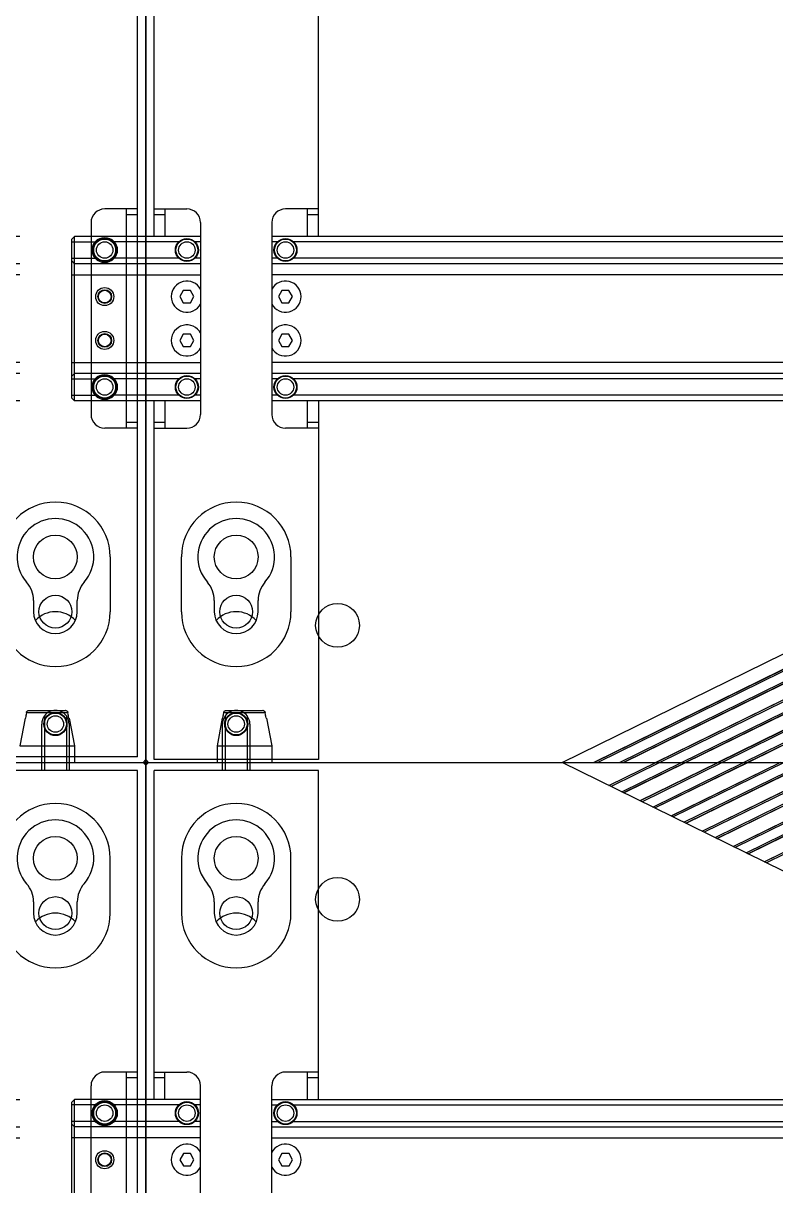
# Model space of a CAD drawing. Header units: millimetres. Extents: x 710 to 26878, y 589 to 5187.
# Drawn here: x 16582.6 to 16719.9, y 3522.8 to 3735 of the extents above; entities that cross this region are included whole.
import ezdxf

# ---------------------------------------------------------------- set-up
doc = ezdxf.new("R2010")
doc.units = ezdxf.units.MM
doc.layers.add('02___PRT_ALL_AXES', color=7, linetype='Continuous')

# ---------------------------------------------------------------- blocks, each defined once
blk = doc.blocks.new('6RYFH')
at = {"color": 7, "linetype": 'Continuous'}
for p, q in [((11450.77, 2231.65), (11450.71, 2231.32)), ((11450.77, 2231.65), (11450.74, 2231.49)), ((11450.83, 2231.98), (11450.77, 2231.65)), ((11450.83, 2231.98), (11458.41, 2231.98)), ((11451.34, 2232.39), (11457.91, 2232.39)), ((11458.47, 2231.65), (11458.41, 2231.98)), ((11458.53, 2231.32), (11458.47, 2231.65)), ((11458.5, 2231.49), (11458.47, 2231.65)), ((12014.77, 2231.65), (12014.71, 2231.32)), ((12014.77, 2231.65), (12014.74, 2231.49)), ((12014.83, 2231.98), (12014.77, 2231.65)), ((12014.83, 2231.98), (12022.41, 2231.98)), ((12015.34, 2232.39), (12021.91, 2232.39)), ((12022.47, 2231.65), (12022.41, 2231.98)), ((12022.53, 2231.32), (12022.47, 2231.65)), ((12022.5, 2231.49), (12022.47, 2231.65)), ((11450.59, 2230.99), (11449.65, 2225.89)), ((11450.65, 2230.99), (11450.59, 2230.99)), ((11450.71, 2231.32), (11450.65, 2230.99)), ((11450.74, 2231.49), (11450.71, 2231.32)), ((11458.53, 2231.32), (11458.5, 2231.49)), ((11458.59, 2230.99), (11458.53, 2231.32)), ((11458.65, 2230.99), (11458.59, 2230.99)), ((11458.65, 2230.99), (11459.6, 2225.89)), ((12014.59, 2230.99), (12013.65, 2225.89)), ((12014.65, 2230.99), (12014.59, 2230.99)), ((12014.71, 2231.32), (12014.65, 2230.99)), ((12014.74, 2231.49), (12014.71, 2231.32)), ((12022.53, 2231.32), (12022.5, 2231.49)), ((12022.59, 2230.99), (12022.53, 2231.32)), ((12022.65, 2230.99), (12022.59, 2230.99)), ((12022.65, 2230.99), (12023.6, 2225.89)), ((11449.65, 2225.89), (11449.65, 2222.89)), ((11449.65, 2225.89), (11459.6, 2225.89)), ((11459.6, 2225.89), (11459.6, 2222.89)), ((12013.65, 2225.89), (12023.6, 2225.89)), ((12023.6, 2225.89), (12023.6, 2222.89)), ((11437.12, 2222.89), (11436.62, 2222.39)), ((11436.62, 1885.39), (11436.62, 2222.89)), ((11436.62, 2222.89), (12036.62, 2222.89)), ((11726.41, 2117.9), (11512.62, 2222.89)), ((11521.17, 2218.69), (11529.72, 2222.89)), ((11529.79, 2222.89), (11521.21, 2218.67)), ((11530.47, 2222.89), (11521.55, 2218.51)), ((11523.52, 2217.54), (11534.41, 2222.89)), ((11523.86, 2217.37), (11535.09, 2222.89)), ((11523.89, 2217.35), (11535.16, 2222.89)), ((11526.84, 2215.91), (11541.06, 2222.89)), ((11541.14, 2222.89), (11526.88, 2215.89)), ((11541.82, 2222.89), (11527.22, 2215.72)), ((11529.19, 2214.75), (11545.75, 2222.89)), ((11529.53, 2214.59), (11546.43, 2222.89)), ((11529.56, 2214.57), (11546.51, 2222.89)), ((11532.51, 2213.12), (11552.41, 2222.89)), ((11552.48, 2222.89), (11532.55, 2213.1)), ((11553.16, 2222.89), (11532.89, 2212.94)), ((11534.86, 2211.97), (11557.1, 2222.89)), ((11535.2, 2211.8), (11557.78, 2222.89)), ((11535.24, 2211.78), (11557.85, 2222.89)), ((11538.18, 2210.34), (11563.75, 2222.89)), ((11563.82, 2222.89), (11538.22, 2210.32)), ((11564.5, 2222.89), (11538.56, 2210.15)), ((11540.53, 2209.18), (11568.44, 2222.89)), ((11540.87, 2209.02), (11569.12, 2222.89)), ((11540.91, 2209), (11569.19, 2222.89)), ((11543.86, 2207.55), (11575.09, 2222.89)), ((11575.17, 2222.89), (11543.89, 2207.53)), ((11575.85, 2222.89), (11544.23, 2207.37)), ((11546.2, 2206.4), (11579.78, 2222.89)), ((11546.54, 2206.23), (11580.46, 2222.89)), ((11546.58, 2206.21), (11580.54, 2222.89)), ((11549.53, 2204.77), (11586.44, 2222.89)), ((11586.51, 2222.89), (11549.56, 2204.75)), ((11587.19, 2222.89), (11549.9, 2204.58)), ((12036.62, 2222.39), (12036.12, 2222.89)), ((12036.62, 2222.89), (12036.62, 1885.39)), ((11512.62, 1885.39), (11711.91, 1983.26)), ((11534.41, 1885.39), (11636.23, 1935.39)), ((11535.09, 1885.39), (11636.91, 1935.39)), ((11535.16, 1885.39), (11636.98, 1935.39)), ((11642.88, 1935.39), (11541.06, 1885.39)), ((11642.95, 1935.39), (11541.14, 1885.39)), ((11643.63, 1935.39), (11541.82, 1885.39)), ((11545.75, 1885.39), (11647.57, 1935.39)), ((11546.43, 1885.39), (11648.25, 1935.39)), ((11546.51, 1885.39), (11648.33, 1935.39)), ((11566.74, 1909.14), (11518.38, 1885.39)), ((11566.81, 1909.14), (11518.45, 1885.39)), ((11567.49, 1909.14), (11519.13, 1885.39)), ((11523.07, 1885.39), (11571.43, 1909.14)), ((11523.75, 1885.39), (11572.11, 1909.14)), ((11523.82, 1885.39), (11572.18, 1909.14)), ((11578.08, 1909.14), (11529.72, 1885.39)), ((11578.16, 1909.14), (11529.79, 1885.39)), ((11578.84, 1909.14), (11530.47, 1885.39)), ((11436.62, 1885.89), (11437.12, 1885.39)), ((12036.12, 1885.39), (12036.62, 1885.89)), ((11436.62, 1885.39), (12036.62, 1885.39))]:
    blk.add_line(p, q, dxfattribs=at)
for centre, radius in [((11471.62, 2197.89), 4), ((11453.12, 2195.39), 3), ((12020.12, 2195.39), 3), ((11453.12, 1912.89), 3), ((12020.12, 1912.89), 3), ((11471.62, 1910.39), 4)]:
    blk.add_circle(centre, radius, dxfattribs=at)
for centre in [(11457.91, 2231.87), (12021.91, 2231.87)]:
    blk.add_arc(centre, 0.522, 77.0352, 89.9936, dxfattribs=at)
for points, knots in [([(11450.83, 2231.98), (11450.84, 2231.99), (11450.84, 2232.03), (11450.86, 2232.06), (11450.87, 2232.09)], [0, 0, 0, 0, 0.249866, 1, 1, 1, 1]), ([(11450.87, 2232.09), (11450.88, 2232.11), (11450.89, 2232.14), (11450.92, 2232.17), (11450.93, 2232.19)], [0, 0, 0, 0, 0.500081, 1, 1, 1, 1]), ([(11450.93, 2232.19), (11450.94, 2232.2), (11450.96, 2232.23), (11450.99, 2232.26), (11451.01, 2232.27)], [0, 0, 0, 0, 0.499978, 1, 1, 1, 1]), ([(11451.01, 2232.27), (11451.02, 2232.29), (11451.05, 2232.31), (11451.09, 2232.33), (11451.11, 2232.34)], [0, 0, 0, 0, 0.500013, 1, 1, 1, 1]), ([(11451.11, 2232.34), (11451.12, 2232.35), (11451.16, 2232.36), (11451.2, 2232.37), (11451.22, 2232.38)], [0, 0, 0, 0, 0.499911, 1, 1, 1, 1]), ([(11451.22, 2232.38), (11451.23, 2232.38), (11451.27, 2232.39), (11451.31, 2232.39), (11451.34, 2232.39)], [0, 0, 0, 0, 0.250382, 1, 1, 1, 1]), ([(11458.02, 2232.38), (11458.04, 2232.37), (11458.08, 2232.36), (11458.12, 2232.35), (11458.13, 2232.34)], [0, 0, 0, 0, 0.500089, 1, 1, 1, 1]), ([(11458.13, 2232.34), (11458.15, 2232.33), (11458.19, 2232.31), (11458.22, 2232.29), (11458.23, 2232.27)], [0, 0, 0, 0, 0.499987, 1, 1, 1, 1]), ([(11458.23, 2232.27), (11458.25, 2232.26), (11458.28, 2232.23), (11458.3, 2232.2), (11458.31, 2232.19)], [0, 0, 0, 0, 0.500022, 1, 1, 1, 1]), ([(11458.31, 2232.19), (11458.33, 2232.17), (11458.35, 2232.14), (11458.37, 2232.11), (11458.37, 2232.09)], [0, 0, 0, 0, 0.499919, 1, 1, 1, 1]), ([(11458.37, 2232.09), (11458.38, 2232.08), (11458.39, 2232.05), (11458.4, 2232.01), (11458.41, 2231.98)], [0, 0, 0, 0, 0.250397, 1, 1, 1, 1]), ([(12014.83, 2231.98), (12014.84, 2231.99), (12014.84, 2232.03), (12014.86, 2232.06), (12014.87, 2232.09)], [0, 0, 0, 0, 0.249866, 1, 1, 1, 1]), ([(12014.87, 2232.09), (12014.88, 2232.11), (12014.89, 2232.14), (12014.92, 2232.17), (12014.93, 2232.19)], [0, 0, 0, 0, 0.500081, 1, 1, 1, 1]), ([(12014.93, 2232.19), (12014.94, 2232.2), (12014.96, 2232.23), (12014.99, 2232.26), (12015.01, 2232.27)], [0, 0, 0, 0, 0.499978, 1, 1, 1, 1]), ([(12015.01, 2232.27), (12015.02, 2232.29), (12015.05, 2232.31), (12015.09, 2232.33), (12015.11, 2232.34)], [0, 0, 0, 0, 0.500013, 1, 1, 1, 1]), ([(12015.11, 2232.34), (12015.12, 2232.35), (12015.16, 2232.36), (12015.2, 2232.37), (12015.22, 2232.38)], [0, 0, 0, 0, 0.499911, 1, 1, 1, 1]), ([(12015.22, 2232.38), (12015.23, 2232.38), (12015.27, 2232.39), (12015.31, 2232.39), (12015.34, 2232.39)], [0, 0, 0, 0, 0.250382, 1, 1, 1, 1]), ([(12022.02, 2232.38), (12022.04, 2232.37), (12022.08, 2232.36), (12022.12, 2232.35), (12022.13, 2232.34)], [0, 0, 0, 0, 0.500089, 1, 1, 1, 1]), ([(12022.13, 2232.34), (12022.15, 2232.33), (12022.19, 2232.31), (12022.22, 2232.29), (12022.23, 2232.27)], [0, 0, 0, 0, 0.499987, 1, 1, 1, 1]), ([(12022.23, 2232.27), (12022.25, 2232.26), (12022.28, 2232.23), (12022.3, 2232.2), (12022.31, 2232.19)], [0, 0, 0, 0, 0.500022, 1, 1, 1, 1]), ([(12022.31, 2232.19), (12022.33, 2232.17), (12022.35, 2232.14), (12022.37, 2232.11), (12022.37, 2232.09)], [0, 0, 0, 0, 0.499919, 1, 1, 1, 1]), ([(12022.37, 2232.09), (12022.38, 2232.08), (12022.39, 2232.05), (12022.4, 2232.01), (12022.41, 2231.98)], [0, 0, 0, 0, 0.250397, 1, 1, 1, 1])]:
    blk.add_open_spline(points, degree=3, knots=knots, dxfattribs=at)
blk = doc.blocks.new('*U76')
blk.add_blockref('6RYFH', (-11736.62, -2058.89))
blk = doc.blocks.new('*U77')
at = {"color": 0, "linetype": 'ByBlock', "lineweight": -2, "transparency": 16777216}
for p in [(1200, 1350), (1800, 1350), (1200, 1012.5), (1800, 1012.5)]:
    blk.add_blockref('*U76', p, dxfattribs=at)
blk = doc.blocks.new('dfx')
at = {"color": 114, "linetype": 'Continuous', "lineweight": -3, "true_color": 0x139b48}
for p, q in [((13138.48, 8861.23), (13138.48, 8869.73)), ((13143.48, 8869.73), (13143.48, 8861.23)), ((13705.48, 8861.23), (13705.48, 8869.73)), ((13710.48, 8869.73), (13710.48, 8861.23)), ((13125.98, 8801.23), (13125.98, 8861.23)), ((13155.98, 8861.23), (13125.98, 8861.23)), ((13155.98, 8801.23), (13155.98, 8861.23)), ((13722.98, 8861.23), (13692.98, 8861.23)), ((13722.98, 8188.73), (13722.98, 8861.23)), ((13130.98, 8845.23), (13130.98, 8835.23)), ((13150.98, 8835.23), (13150.98, 8845.23)), ((13717.98, 8835.23), (13717.98, 8845.23)), ((13136.98, 8837.29), (13136.98, 8835.23)), ((13144.98, 8835.23), (13144.98, 8837.29)), ((13703.98, 8837.29), (13703.98, 8835.23)), ((13711.98, 8835.23), (13711.98, 8837.29)), ((13125.98, 8806.23), (13131.98, 8806.23)), ((13127.98, 8801.23), (13127.98, 8806.23)), ((13155.98, 8806.23), (13149.98, 8806.23)), ((13153.98, 8801.23), (13153.98, 8806.23)), ((13722.98, 8806.23), (13716.98, 8806.23)), ((13720.98, 8766.23), (13720.98, 8806.23)), ((13125.98, 8805.23), (13127.98, 8805.23)), ((13134.48, 8768.73), (13134.48, 8803.73)), ((13147.48, 8768.73), (13147.48, 8803.73)), ((13153.98, 8805.23), (13155.98, 8805.23)), ((13714.48, 8768.73), (13714.48, 8803.73)), ((13720.98, 8805.23), (13722.98, 8805.23)), ((13110.98, 8800.73), (13111.48, 8801.23)), ((13111.48, 8771.23), (13111.48, 8801.23)), ((13134.48, 8801.23), (13111.48, 8801.23)), ((13147.48, 8801.23), (13701.48, 8801.23)), ((13110.98, 8771.73), (13110.98, 8800.73)), ((13115.51, 8800.23), (13110.98, 8800.23)), ((13134.48, 8800.23), (13133.45, 8800.23)), ((13147.48, 8800.23), (13148.51, 8800.23)), ((13115.51, 8797.23), (13110.98, 8797.23)), ((13134.48, 8797.23), (13133.45, 8797.23)), ((13147.48, 8797.23), (13148.51, 8797.23)), ((13110.98, 8796.73), (13111.48, 8796.23)), ((13134.48, 8796.23), (13111.48, 8796.23)), ((13147.48, 8796.23), (13701.48, 8796.23)), ((13134.48, 8794.23), (13110.98, 8794.23)), ((13147.48, 8794.23), (13701.48, 8794.23)), ((13131.34, 8791.34), (13130.69, 8790.23)), ((13132.63, 8791.34), (13131.34, 8791.34)), ((13133.27, 8790.23), (13132.63, 8791.34)), ((13149.34, 8791.34), (13148.69, 8790.23)), ((13150.63, 8791.34), (13149.34, 8791.34)), ((13151.27, 8790.23), (13150.63, 8791.34)), ((13130.69, 8790.23), (13131.34, 8789.11)), ((13131.34, 8789.11), (13132.63, 8789.11)), ((13132.63, 8789.11), (13133.27, 8790.23)), ((13148.69, 8790.23), (13149.34, 8789.11)), ((13149.34, 8789.11), (13150.63, 8789.11)), ((13150.63, 8789.11), (13151.27, 8790.23))]:
    blk.add_line(p, q, dxfattribs=at)
for centre, radius in [((13140.98, 8869.73), 2), ((13140.98, 8869.73), 1.5), ((13707.98, 8869.73), 2), ((13707.98, 8869.73), 1.5), ((13131.98, 8798.73), 2), ((13131.98, 8798.73), 1.5), ((13149.98, 8798.73), 2), ((13149.98, 8798.73), 1.5), ((13716.98, 8798.73), 2.3), ((13716.98, 8798.73), 2), ((13716.98, 8798.73), 1.5), ((13116.98, 8790.23), 1.65), ((13116.98, 8790.23), 1.15)]:
    blk.add_circle(centre, radius, dxfattribs=at)
for centre, radius, start, end in [((13140.98, 8869.73), 2.5, 143.1301, 180), ((13140.98, 8869.73), 2.5, 0, 36.8699), ((13707.98, 8869.73), 2.5, 143.1301, 180), ((13707.98, 8869.73), 2.5, 0, 36.8699), ((13140.98, 8845.23), 10, 0, 180), ((13707.98, 8845.23), 10, 0, 180), ((13140.98, 8845.23), 7, 318.5904, 221.4096), ((13707.98, 8845.23), 7, 318.5904, 221.4096), ((13131.98, 8837.29), 5, 0, 41.4096), ((13149.98, 8837.29), 5, 138.5904, 180), ((13698.98, 8837.29), 5, 0, 41.4096), ((13716.98, 8837.29), 5, 138.5904, 180), ((13140.98, 8835.23), 10, 180, 0), ((13140.98, 8835.23), 4, 180, 0), ((13140.98, 8830.23), 5, 43.1308, 136.8692), ((13707.98, 8835.23), 10, 180, 0), ((13707.98, 8835.23), 4, 180, 0), ((13707.98, 8830.23), 5, 43.1308, 136.8692), ((13131.98, 8803.73), 2.5, 0, 90), ((13149.98, 8803.73), 2.5, 90, 180), ((13716.98, 8803.73), 2.5, 90, 180)]:
    blk.add_arc(centre, radius, start, end, dxfattribs=at)
at = {"layer": '02___PRT_ALL_AXES', "color": 114, "linetype": 'Continuous', "lineweight": -3, "true_color": 0x139b48}
for p, q in [((13138.98, 8871.23), (13138.98, 8861.23)), ((13142.98, 8871.23), (13142.98, 8861.23)), ((13705.98, 8871.23), (13705.98, 8861.23)), ((13709.98, 8871.23), (13709.98, 8861.23)), ((13130.51, 8800.23), (13118.45, 8800.23)), ((13151.45, 8800.23), (13697.51, 8800.23)), ((13130.51, 8797.23), (13118.45, 8797.23)), ((13151.45, 8797.23), (13697.51, 8797.23))]:
    blk.add_line(p, q, dxfattribs=at)
for centre, radius in [((13140.98, 8845.23), 4), ((13707.98, 8845.23), 4), ((13116.98, 8798.73), 2.1), ((13131.98, 8798.73), 2.1), ((13149.98, 8798.73), 2.1), ((13716.98, 8790.23), 1.25)]:
    blk.add_circle(centre, radius, dxfattribs=at)
for centre, radius, start, end in [((13140.98, 8869.73), 2.5, 36.8699, 143.1301), ((13707.98, 8869.73), 2.5, 36.8699, 143.1301), ((13131.98, 8790.23), 2.84, 28.0842, 331.9158), ((13149.98, 8790.23), 2.84, 208.0842, 151.9158)]:
    blk.add_arc(centre, radius, start, end, dxfattribs=at)
blk = doc.blocks.new('*U152')
blk.add_blockref('dfx', (-13416.98, -8530.48))
blk = doc.blocks.new('*U154')
at = {"color": 0, "linetype": 'ByBlock', "lineweight": -2, "transparency": 16777216}
for p in [(1200, 675), (1800, 675)]:
    blk.add_blockref('*U152', p, dxfattribs=at)
blk = doc.blocks.new('WRSF')
at = {"color": 114, "linetype": 'Continuous', "true_color": 0x139b48}
for p, q in [((12853.57, 6047.06), (12853.57, 6382.06)), ((12256.57, 6142.06), (12256.57, 6292.06)), ((12286.57, 6142.06), (12286.57, 6292.06)), ((12256.57, 6147.06), (12262.57, 6147.06)), ((12256.57, 6146.06), (12258.57, 6146.06)), ((12258.57, 6147.06), (12258.57, 6142.06)), ((12286.57, 6147.06), (12280.57, 6147.06)), ((12284.57, 6142.06), (12284.57, 6147.06)), ((12284.57, 6146.06), (12286.57, 6146.06)), ((12853.57, 6147.06), (12847.57, 6147.06)), ((12851.57, 6107.06), (12851.57, 6147.06)), ((12851.57, 6146.06), (12853.57, 6146.06)), ((12265.07, 6144.56), (12265.07, 6109.56)), ((12278.07, 6144.56), (12278.07, 6109.56)), ((12845.07, 6144.56), (12845.07, 6109.56)), ((12241.57, 6141.56), (12242.07, 6142.06)), ((12241.57, 6112.56), (12241.57, 6141.56)), ((12241.57, 6141.06), (12246.1, 6141.06)), ((12242.07, 6112.06), (12242.07, 6142.06)), ((12265.07, 6142.06), (12242.07, 6142.06)), ((12265.07, 6141.06), (12264.04, 6141.06)), ((12832.07, 6142.06), (12278.07, 6142.06)), ((12279.1, 6141.06), (12278.07, 6141.06)), ((12241.57, 6138.06), (12246.1, 6138.06)), ((12241.57, 6137.56), (12242.07, 6137.06)), ((12265.07, 6137.06), (12242.07, 6137.06)), ((12265.07, 6138.06), (12264.04, 6138.06)), ((12279.1, 6138.06), (12278.07, 6138.06)), ((12832.07, 6137.06), (12278.07, 6137.06)), ((12241.57, 6135.06), (12265.07, 6135.06)), ((12832.07, 6135.06), (12278.07, 6135.06)), ((12261.92, 6132.18), (12261.28, 6131.06)), ((12261.28, 6131.06), (12261.92, 6129.95)), ((12263.21, 6132.18), (12261.92, 6132.18)), ((12263.86, 6131.06), (12263.21, 6132.18)), ((12263.21, 6129.95), (12263.86, 6131.06)), ((12279.92, 6132.18), (12279.28, 6131.06)), ((12279.28, 6131.06), (12279.92, 6129.95)), ((12281.21, 6132.18), (12279.92, 6132.18)), ((12281.86, 6131.06), (12281.21, 6132.18)), ((12281.21, 6129.95), (12281.86, 6131.06)), ((12261.92, 6129.95), (12263.21, 6129.95)), ((12279.92, 6129.95), (12281.21, 6129.95)), ((12261.92, 6124.18), (12261.28, 6123.06)), ((12263.21, 6124.18), (12261.92, 6124.18)), ((12263.86, 6123.06), (12263.21, 6124.18)), ((12279.92, 6124.18), (12279.28, 6123.06)), ((12281.21, 6124.18), (12279.92, 6124.18)), ((12281.86, 6123.06), (12281.21, 6124.18)), ((12261.28, 6123.06), (12261.92, 6121.95)), ((12261.92, 6121.95), (12263.21, 6121.95)), ((12263.21, 6121.95), (12263.86, 6123.06)), ((12279.28, 6123.06), (12279.92, 6121.95)), ((12279.92, 6121.95), (12281.21, 6121.95)), ((12281.21, 6121.95), (12281.86, 6123.06)), ((12241.57, 6119.06), (12265.07, 6119.06)), ((12832.07, 6119.06), (12278.07, 6119.06)), ((12241.57, 6116.56), (12242.07, 6117.06)), ((12241.57, 6116.06), (12246.1, 6116.06)), ((12265.07, 6117.06), (12242.07, 6117.06)), ((12265.07, 6116.06), (12264.04, 6116.06)), ((12832.07, 6117.06), (12278.07, 6117.06)), ((12279.1, 6116.06), (12278.07, 6116.06)), ((12241.57, 6113.06), (12246.1, 6113.06)), ((12241.57, 6112.56), (12242.07, 6112.06)), ((12265.07, 6112.06), (12242.07, 6112.06)), ((12256.57, 6046.59), (12256.57, 6112.06)), ((12258.57, 6112.06), (12258.57, 6107.06)), ((12265.07, 6113.06), (12264.04, 6113.06)), ((12279.1, 6113.06), (12278.07, 6113.06)), ((12832.07, 6112.06), (12278.07, 6112.06)), ((12284.57, 6107.06), (12284.57, 6112.06)), ((12286.57, 6112.06), (12286.57, 6046.59)), ((12258.57, 6108.06), (12256.57, 6108.06)), ((12286.57, 6108.06), (12284.57, 6108.06)), ((12853.57, 6108.06), (12851.57, 6108.06)), ((12256.57, 6107.06), (12262.57, 6107.06)), ((12286.57, 6107.06), (12280.57, 6107.06)), ((12853.57, 6107.06), (12847.57, 6107.06)), ((12286.57, 6046.59), (12256.57, 6046.59)), ((12853.57, 6047.06), (12823.57, 6047.06))]:
    blk.add_line(p, q, dxfattribs=at)
for centre, radius in [((12262.57, 6139.56), 2), ((12262.57, 6139.56), 1.5), ((12280.57, 6139.56), 2), ((12280.57, 6139.56), 1.5), ((12847.57, 6139.56), 2.3), ((12847.57, 6139.56), 2), ((12847.57, 6139.56), 1.5), ((12247.57, 6131.06), 1.65), ((12247.57, 6131.06), 1.15), ((12247.57, 6123.06), 1.65), ((12247.57, 6123.06), 1.15), ((12262.57, 6114.56), 2), ((12262.57, 6114.56), 1.5), ((12280.57, 6114.56), 2), ((12280.57, 6114.56), 1.5), ((12847.57, 6114.56), 2.3), ((12847.57, 6114.56), 2), ((12847.57, 6114.56), 1.5)]:
    blk.add_circle(centre, radius, dxfattribs=at)
for centre, radius, start, end in [((12262.57, 6144.56), 2.5, 0, 90), ((12280.57, 6144.56), 2.5, 90, 180), ((12847.57, 6144.56), 2.5, 90, 180), ((12262.57, 6109.56), 2.5, 270, 0), ((12280.57, 6109.56), 2.5, 180, 270), ((12847.57, 6109.56), 2.5, 180, 270), ((12271.57, 6068.56), 5, 43.1625, 136.8375), ((12838.57, 6068.56), 5, 43.1625, 136.8375)]:
    blk.add_arc(centre, radius, start, end, dxfattribs=at)
at = {"layer": '02___PRT_ALL_AXES', "color": 114, "linetype": 'Continuous', "true_color": 0x139b48}
for p, q in [((12261.1, 6141.06), (12249.04, 6141.06)), ((12828.1, 6141.06), (12282.04, 6141.06)), ((12261.1, 6138.06), (12249.04, 6138.06)), ((12828.1, 6138.06), (12282.04, 6138.06)), ((12261.1, 6116.06), (12249.04, 6116.06)), ((12828.1, 6116.06), (12282.04, 6116.06)), ((12261.1, 6113.06), (12249.04, 6113.06)), ((12828.1, 6113.06), (12282.04, 6113.06)), ((12261.57, 6073.56), (12261.57, 6083.56)), ((12281.57, 6083.56), (12281.57, 6073.56)), ((12848.57, 6083.56), (12848.57, 6073.56)), ((12267.57, 6075.63), (12267.57, 6073.56)), ((12275.57, 6073.56), (12275.57, 6075.63)), ((12834.57, 6075.63), (12834.57, 6073.56)), ((12842.57, 6073.56), (12842.57, 6075.63))]:
    blk.add_line(p, q, dxfattribs=at)
for centre, radius in [((12247.57, 6139.56), 2.1), ((12262.57, 6139.56), 2.1), ((12280.57, 6139.56), 2.1), ((12847.57, 6131.06), 1.25), ((12847.57, 6123.06), 1.25), ((12247.57, 6114.56), 2.1), ((12262.57, 6114.56), 2.1), ((12280.57, 6114.56), 2.1), ((12271.57, 6083.56), 4), ((12838.57, 6083.56), 4), ((12271.57, 6053.06), 2.1), ((12838.57, 6053.06), 2.1)]:
    blk.add_circle(centre, radius, dxfattribs=at)
for centre, radius, start, end in [((12262.57, 6131.06), 2.84, 28.0842, 331.9158), ((12280.57, 6131.06), 2.84, 208.0842, 151.9158), ((12262.57, 6123.06), 2.84, 28.0842, 331.9158), ((12280.57, 6123.06), 2.84, 208.0842, 151.9158), ((12271.57, 6083.56), 10, 0, 180), ((12838.57, 6083.56), 10, 0, 180), ((12271.57, 6083.56), 7, 318.5904, 221.4096), ((12838.57, 6083.56), 7, 318.5904, 221.4096), ((12262.57, 6075.63), 5, 0, 41.4096), ((12280.57, 6075.63), 5, 138.5904, 180), ((12829.57, 6075.63), 5, 0, 41.4096), ((12847.57, 6075.63), 5, 138.5904, 180), ((12271.57, 6073.56), 10, 180, 0), ((12271.57, 6073.56), 4, 180, 0), ((12838.57, 6073.56), 10, 180, 0), ((12838.57, 6073.56), 4, 180, 0)]:
    blk.add_arc(centre, radius, start, end, dxfattribs=at)
blk = doc.blocks.new('*U155')
blk.add_blockref('WRSF', (-12547.57, -6214.33))
blk = doc.blocks.new('*U156')
at = {"color": 0, "linetype": 'ByBlock', "lineweight": -2, "transparency": 16777216}
for p in [(1200, 0), (1800, 0)]:
    blk.add_blockref('*U155', p, dxfattribs=at)

msp = doc.modelspace()

# ---------------------------------------------------------------- block references
for name, p in [('*U77', (15104.9439, 2423.5999)), ('*U156', (15097.4439, 3768.3624)), ('*U154', (15097.4439, 2592.8499))]:
    msp.add_blockref(name, p)

doc.saveas('drawing.dxf')
